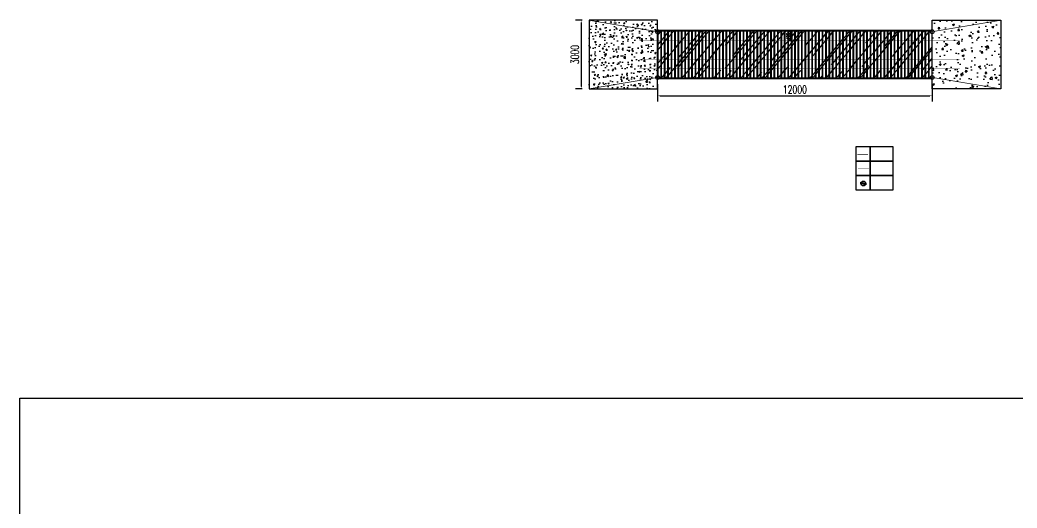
# Model space of a CAD drawing. Header units: millimetres. Extents: x -1442555 to 442606, y 1365385 to 2223627.
# Drawn here: x 374031 to 417618, y 1495492 to 1516847 of the extents above; entities that cross this region are included whole.
import ezdxf

# ---------------------------------------------------------------- set-up
doc = ezdxf.new("R2010")
doc.units = ezdxf.units.MM
doc.header["$LTSCALE"] = 10
doc.layers.get('0').update_dxf_attribs({"linetype": 'CONTINUOUS'})
doc.layers.get('DEFPOINTS').update_dxf_attribs({"linetype": 'CONTINUOUS'})
doc.layers.add('W-WOOD_FLOOR木地板', color=30, linetype='CONTINUOUS')
doc.styles.add('STANDARD_T3', font='simplex.shx', dxfattribs={"width": 0.7, "bigfont": 'gbcbig.shx'})
doc.dimstyles.new('W&&100', dxfattribs={"dimtxt": 350, "dimasz": 100, "dimexe": 250, "dimexo": 300, "dimgap": 100, "dimtad": 1, "dimdec": 0, "dimzin": 0, "dimdsep": 46, "dimtxsty": 'STANDARD_T3', "dimcen": 0.09, "dimclrd": 1, "dimclre": 1, "dimclrt": 7, "dimazin": 2, "dimtfac": 1, "dimtdec": 0, "dimtix": 1, "dimtmove": 2, "dimatfit": 3, "dimfxl": 100, "dimtolj": 1, "dimtzin": 0, "dimarcsym": 0})
doc.dimstyles.new('W&&20', dxfattribs={"dimtxt": 70, "dimasz": 20, "dimexe": 50, "dimexo": 60, "dimgap": 20, "dimtad": 1, "dimdec": 0, "dimzin": 0, "dimdsep": 46, "dimtxsty": 'STANDARD_T3', "dimcen": 0.09, "dimclrd": 1, "dimclre": 1, "dimclrt": 7, "dimazin": 2, "dimtfac": 1, "dimtdec": 0, "dimtix": 1, "dimtmove": 2, "dimatfit": 3, "dimfxl": 100, "dimtolj": 1, "dimtzin": 0, "dimarcsym": 0})
doc.dimstyles.new('W&&40', dxfattribs={"dimtxt": 140, "dimasz": 40, "dimexe": 100, "dimexo": 120, "dimgap": 40, "dimtad": 1, "dimdec": 0, "dimzin": 0, "dimdsep": 46, "dimtxsty": 'STANDARD_T3', "dimcen": 0.09, "dimclrd": 1, "dimclre": 1, "dimclrt": 7, "dimazin": 2, "dimtfac": 1, "dimtdec": 0, "dimtix": 1, "dimtmove": 2, "dimatfit": 3, "dimfxl": 100, "dimtolj": 1, "dimtzin": 0, "dimarcsym": 0})

# ---------------------------------------------------------------- blocks, each defined once
blk = doc.blocks.new('*D43')
at = {"color": 1, "lineweight": -2, "transparency": 16777216}
for p, q in [((401906, 1514032), (401906, 1513279)), ((413906, 1514032), (413906, 1513279)), ((402006, 1513529), (413806, 1513529))]:
    blk.add_line(p, q, dxfattribs=at)
at = {"color": 1, "transparency": 16777216}
for points in [[(402006, 1513545), (402006, 1513512), (401906, 1513529)], [(413806, 1513545), (413806, 1513512), (413906, 1513529)]]:
    blk.add_solid(points, dxfattribs=at)
at = {"layer": 'DEFPOINTS', "color": 0, "transparency": 16777216}
for p in [(401906, 1514332), (413906, 1514332), (413906, 1513529)]:
    blk.add_point(p, dxfattribs=at)
at = {"color": 7, "transparency": 16777216, "insert": (407906, 1513804), "char_height": 350, "attachment_point": 5, "style": 'STANDARD_T3'}
blk.add_mtext('\\A1;12000', dxfattribs=at)
blk = doc.blocks.new('*D52')
at = {"color": 1, "lineweight": -2, "transparency": 16777216}
for p, q in [((398606, 1516832), (398314, 1516832)), ((398564, 1516732), (398564, 1513932)), ((398606, 1513832), (398314, 1513832))]:
    blk.add_line(p, q, dxfattribs=at)
at = {"color": 1, "transparency": 16777216}
for points in [[(398548, 1516732), (398581, 1516732), (398564, 1516832)], [(398548, 1513932), (398581, 1513932), (398564, 1513832)]]:
    blk.add_solid(points, dxfattribs=at)
at = {"layer": 'DEFPOINTS', "color": 0, "transparency": 16777216}
for p in [(398906, 1516832), (398564, 1513832), (398906, 1513832)]:
    blk.add_point(p, dxfattribs=at)
at = {"color": 7, "transparency": 16777216, "insert": (398289, 1515332), "char_height": 350, "attachment_point": 5, "rotation": 90, "style": 'STANDARD_T3'}
blk.add_mtext('\\A1;3000', dxfattribs=at)
blk = doc.blocks.new('*D53')
at = {"color": 1, "lineweight": -2, "transparency": 16777216}
for p, q in [((410779, 1509721), (410759, 1509726)), ((410798, 1509716), (410999, 1509665)), ((411018, 1509660), (411037, 1509655))]:
    blk.add_line(p, q, dxfattribs=at)
at = {"color": 1, "transparency": 16777216}
for points in [[(410779, 1509725), (410778, 1509718), (410798, 1509716)], [(411019, 1509663), (411017, 1509657), (410999, 1509665)]]:
    blk.add_solid(points, dxfattribs=at)
at = {"layer": 'DEFPOINTS', "color": 0, "transparency": 16777216}
for p in [(410798, 1509716), (410999, 1509665)]:
    blk.add_point(p, dxfattribs=at)
at = {"color": 7, "transparency": 16777216, "insert": (410925, 1509684), "char_height": 70, "attachment_point": 5, "rotation": 345.5439, "style": 'STANDARD_T3'}
blk.add_mtext('\\A1;∅207', dxfattribs=at)
blk = doc.blocks.new('*D54')
at = {"color": 1, "lineweight": -2, "transparency": 16777216}
for p, q in [((407786, 1516332), (407616, 1516332)), ((407716, 1516292), (407716, 1515972)), ((407786, 1515932), (407616, 1515932))]:
    blk.add_line(p, q, dxfattribs=at)
at = {"color": 1, "transparency": 16777216}
for points in [[(407709, 1516292), (407722, 1516292), (407716, 1516332)], [(407709, 1515972), (407722, 1515972), (407716, 1515932)]]:
    blk.add_solid(points, dxfattribs=at)
at = {"layer": 'DEFPOINTS', "color": 0, "transparency": 16777216}
for p in [(407906, 1516332), (407716, 1515932), (407906, 1515932)]:
    blk.add_point(p, dxfattribs=at)
at = {"color": 7, "transparency": 16777216, "insert": (407606, 1516132), "char_height": 140, "attachment_point": 5, "rotation": 90, "style": 'STANDARD_T3'}
blk.add_mtext('\\A1;400', dxfattribs=at)
blk = doc.blocks.new('*U55')
at = {"layer": 'W-WOOD_FLOOR木地板'}
h = blk.add_hatch(dxfattribs=at)
h.set_pattern_fill('木材', color=256, scale=200)
h.set_pattern_definition([(50, (-3415675.3, -2528134.65), (518.47064, 1862.46831), [12000, -1600, 4000, -800]), (50, (-3414611.3, -2527734.6), (-1329.30138, 71.09046), [2400, -264, 4800, -600]), (50, (-3415275.27, -2527454.65), (2263.396635, 3531.27904), [6400, -1120, 3200, -800])])
h.paths.add_polyline_path([(70, -1050), (70, 1050), (-70, 1050), (-70, -1050)])
blk.add_lwpolyline([(-70, -1050), (70, -1050), (70, 1050), (-70, 1050)], close=True, dxfattribs=at)
blk = doc.blocks.new('*U56')
at = {"color": 0, "linetype": 'ByBlock', "lineweight": -2, "transparency": 16777216}
for p in [(0, 0), (150, 0), (300, 0), (450, 0), (600, 0), (750, 0), (900, 0), (1050, 0), (1200, 0), (1350, 0), (1500, 0), (1650, 0), (1800, 0), (1950, 0), (2100, 0), (2250, 0), (2400, 0), (2550, 0), (2700, 0), (2850, 0), (3000, 0), (3150, 0), (3300, 0), (3450, 0), (3600, 0), (3750, 0), (3900, 0), (4050, 0), (4200, 0), (4350, 0), (4500, 0), (4650, 0), (4800, 0), (4950, 0), (5100, 0), (5250, 0), (5400, 0), (5550, 0), (5700, 0), (5850, 0), (6000, 0), (6150, 0), (6300, 0), (6450, 0), (6600, 0), (6750, 0), (6900, 0), (7050, 0), (7200, 0), (7350, 0), (7500, 0), (7650, 0), (7800, 0), (7950, 0), (8100, 0), (8250, 0), (8400, 0), (8550, 0), (8700, 0), (8850, 0), (9000, 0), (9150, 0), (9300, 0), (9450, 0), (9600, 0), (9750, 0), (9900, 0), (10050, 0), (10200, 0), (10350, 0), (10500, 0), (10650, 0), (10800, 0), (10950, 0), (11100, 0), (11250, 0), (11400, 0), (11550, 0), (11700, 0), (11850, 0)]:
    blk.add_blockref('*U55', p, dxfattribs=at)
blk = doc.blocks.new('*U107')
at = {"color": 5, "const_width": 10}
blk.add_lwpolyline([(-7000, 0), (7000, 0)], dxfattribs=at)
blk = doc.blocks.new('*U108')
at = {"color": 0, "linetype": 'ByBlock', "lineweight": -2, "transparency": 16777216}
for p in [(0, 1200), (0, 800), (0, 400), (0, 0)]:
    blk.add_blockref('*U107', p, dxfattribs=at)

msp = doc.modelspace()

# ---------------------------------------------------------------- hatches: boundary and pattern name
h = msp.add_hatch()
h.set_pattern_fill('混凝土', color=256, scale=80)
h.set_pattern_definition([(50, (-3013689.1, -1012802.86), (573.808146, -50.20171), [60, -660]), (355, (-3013689.1, -1012802.86), (-111.00107, 601.75371), [48, -528]), (100.4514, (-3013641.3, -1012807.05), (462.807505, 551.551634), [50.99215, -560.91369]), (46.1842, (-3013689.1, -1012642.86), (853.79284, -132.41521), [90, -990]), (96.6356, (-3013617.94, -1012653.9), (747.73016, 779.2943), [76.48823, -841.3704]), (351.1842, (-3013689.1, -1012642.9), (747.72956, 779.29488), [72, -792]), (21, (-3013609.1, -1012682.86), (477.52564, -322.09511), [60, -660]), (326, (-3013609.1, -1012682.86), (194.652266, 580.12004), [48, -528]), (71.4514, (-3013569.3, -1012709.7), (672.1781, 258.0244), [50.99215, -560.91369]), (37.5, (-3013689.1, -1012802.86), (9.727884, 266.315083), [0, -521.6, 0, -536, 0, -530]), (7.5, (-3013689.1, -1012802.86), (210.45563, 315.52937), [0, -305.6, 0, -509.6, 0, -202]), (327.5, (-3013867.5, -1012802.86), (427.057949, -18.043897), [0, -200, 0, -624, 0, -828]), (317.5, (-3013947.5, -1012802.86), (466.548935, 80.083986), [0, -260, 0, -414.4, 0, -588])])
h.paths.add_polyline_path([(398906.2, 1516831.8), (398906.2, 1513831.8), (401906.2, 1513831.8), (401906.2, 1514414.3), (401906.2, 1516249.3), (401906.2, 1516831.8)])
h = msp.add_hatch()
h.set_pattern_fill('混凝土', color=256, scale=120)
h.set_pattern_definition([(50, (-4727486.7, -2276870.2), (860.71222, -75.30256), [90, -990]), (355, (-4727486.7, -2276870.2), (-166.5016, 902.63056), [72, -792]), (100.4514, (-4727415, -2276876.5), (694.21126, 827.32745), [76.48823, -841.37053]), (46.1842, (-4727486.7, -2276630.2), (1280.68926, -198.62282), [135, -1485]), (96.6356, (-4727380, -2276646.7), (1121.59525, 1168.94145), [114.73235, -1262.0556]), (351.1842, (-4727486.7, -2276630.2), (1121.59433, 1168.94232), [108, -1188]), (21, (-4727366.7, -2276690.2), (716.28846, -483.14267), [90, -990]), (326, (-4727366.7, -2276690.2), (291.9784, 870.18005), [72, -792]), (71.4514, (-4727307, -2276730.45), (1008.26715, 387.0366), [76.48823, -841.37053]), (37.5, (-4727486.73, -2276870.2), (14.591826, 399.472625), [0, -782.4, 0, -804, 0, -795]), (7.5, (-4727486.73, -2276870.2), (315.683445, 473.294054), [0, -458.4, 0, -764.4, 0, -303]), (327.5, (-4727754.33, -2276870.2), (640.586923, -27.065846), [0, -300, 0, -936, 0, -1242]), (317.5, (-4727874.3, -2276870.2), (699.823403, 120.12598), [0, -390, 0, -621.6, 0, -882])])
h.paths.add_polyline_path([(413906.2, 1516708, 0.4142136), (414029.9, 1516831.8), (416906.2, 1516831.8), (416906.2, 1513831.8), (414029.9, 1513831.8, 0.4142136), (413906.2, 1513955.5)])

# ---------------------------------------------------------------- linework, layer by layer
at = {"color": 4}
for points, const_width in [([(416906.2, 1516831.8), (413906.2, 1516331.8), (401906.2, 1516331.8), (398906.2, 1516831.8)], 30), ([(398906.2, 1513831.8), (401906.2, 1514331.8), (413906.2, 1514331.8), (416906.2, 1513831.8)], 30), ([(410642.7, 1510967.7), (411099, 1510967.7)], 37.7)]:
    msp.add_lwpolyline(points, dxfattribs=dict(at, const_width=const_width))
for points in [[(398906.2, 1513831.8), (401906.2, 1513831.8), (401906.2, 1516831.8), (398906.2, 1516831.8)], [(416906.2, 1513831.8), (413906.2, 1513831.8), (413906.2, 1516831.8), (416906.2, 1516831.8)], [(410573, 1510664.6), (411200.8, 1510664.6), (411200.8, 1511292.4), (410573, 1511292.4)], [(411200.8, 1510664.6), (412201.1, 1510664.6), (412201.1, 1511292.4), (411200.8, 1511292.4)], [(410573, 1510036.8), (411200.8, 1510036.8), (411200.8, 1510664.6), (410573, 1510664.6)], [(411200.8, 1510036.8), (412201.1, 1510036.8), (412201.1, 1510664.6), (411200.8, 1510664.6)], [(410573, 1509409), (411200.8, 1509409), (411200.8, 1510036.8), (410573, 1510036.8)], [(411200.8, 1509409), (412201.1, 1509409), (412201.1, 1510036.8), (411200.8, 1510036.8)], [(374030.9, 1500297), (438308.8, 1500297), (438308.8, 1466944.9), (374030.9, 1466944.9)]]:
    msp.add_lwpolyline(points, close=True)
at = {"color": 2, "const_width": 12.6}
msp.add_lwpolyline([(410668.2, 1510343), (411143.7, 1510343)], dxfattribs=at)
for centre, radius in [((401906.2, 1516331.8), 82.5), ((413906.2, 1516331.8), 82.5), ((401906.2, 1514331.8), 82.5), ((413906.2, 1514331.8), 82.5), ((410898.3, 1509690.6), 103.6)]:
    msp.add_circle(centre, radius)

# ---------------------------------------------------------------- block references
for name, p in [('*U56', (401986.2, 1515331.8)), ('*U108', (408106.2, 1514731.8))]:
    msp.add_blockref(name, p)

# ---------------------------------------------------------------- dimensions: what is measured, and where the dimension line sits
for base, p1, p2, dimstyle, picture, middle in [((398564.3, 1513831.8), (398906.2, 1516831.8), (398906.2, 1513831.8), 'W&&100', '*D52', (398289.3, 1515331.8)), ((407715.8, 1515931.8), (407906.2, 1516331.8), (407906.2, 1515931.8), 'W&&40', '*D54', (407605.8, 1516131.8))]:
    dim = msp.add_linear_dim(base=base, p1=p1, p2=p2, angle=90, dimstyle=dimstyle)
    dim.commit()
    dim.dimension.update_dxf_attribs({"geometry": picture, "text_midpoint": middle})
dim = msp.add_linear_dim(base=(413906.2, 1513528.7), p1=(401906.2, 1514331.8), p2=(413906.2, 1514331.8), dimstyle='W&&100')
dim.commit()
dim.dimension.update_dxf_attribs({"geometry": '*D43', "text_midpoint": (407906.2, 1513803.7)})
dim = msp.add_diameter_dim_2p(p1=(410798, 1509716.5), p2=(410998.6, 1509664.7), dimstyle='W&&20')
dim.commit()
dim.dimension.update_dxf_attribs({"geometry": '*D53', "text_midpoint": (410924.8, 1509683.8), "dimtype": 163})

doc.saveas('drawing.dxf')
